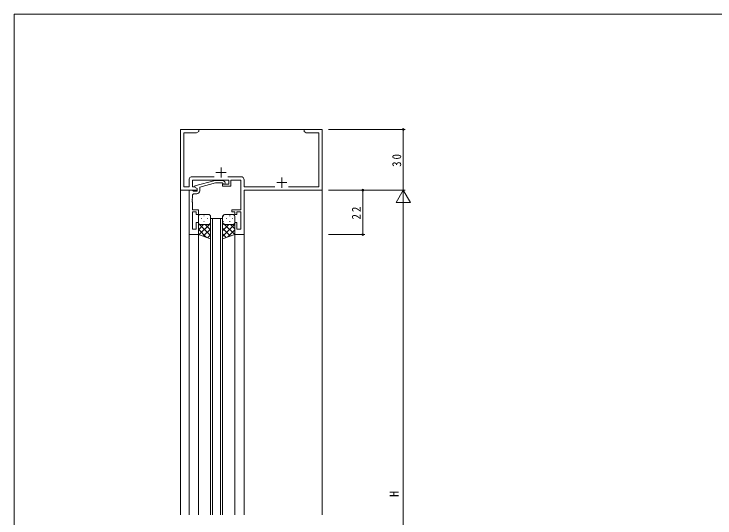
# Model space of a CAD drawing. Units: millimetres on the paper. Extents: x -420 to 373, y -297 to 267.
# Drawn here: x -417.7 to -71.5, y 15.4 to 264.4 of the extents above; entities that cross this region are included whole.
import ezdxf
from ezdxf.enums import TextEntityAlignment as Align

# ---------------------------------------------------------------- set-up
doc = ezdxf.new("R2010")
doc.units = ezdxf.units.MM
for name, color, linetype, lineweight in [('0-1_YKK_ZWAK', 7, 'Continuous', 9), ('0-3_YKK_11', 7, 'Continuous', 9), ('0-4_YKK_12', 2, 'Continuous', 9), ('0-5_YKK_13', 4, 'Continuous', 9), ('0-7_YKK_D', 6, 'Continuous', 9)]:
    doc.layers.add(name, color=color, linetype=linetype, lineweight=lineweight)
doc.styles.add('ＭＳ ゴシック', font='')
doc.styles.get('ＭＳ ゴシック').set_extended_font_data('MS Gothic')

msp = doc.modelspace()

# ---------------------------------------------------------------- linework, layer by layer
at = {"layer": '0-1_YKK_ZWAK'}
for p in [(-417.7, -260.6), (352.3, 264.4)]:
    msp.add_line(p, (-417.7, 264.4), dxfattribs=at)
at = {"layer": '0-3_YKK_11'}
for p, q in [((-335.473, 207.384), (-326.473, 207.384)), ((-335.473, 177.384), (-335.473, 207.384)), ((-333.843, 205.754), (-333.843, 179.014)), ((-327.564, 205.754), (-333.843, 205.754)), ((-326.473, 206.384), (-327.564, 205.754)), ((-326.473, 207.384), (-326.473, 206.384)), ((-274.473, 207.384), (-270.931, 207.384)), ((-274.473, 206.384), (-274.473, 207.384)), ((-273.382, 205.754), (-274.473, 206.384)), ((-267.103, 205.754), (-273.382, 205.754)), ((-270.931, 207.384), (-270.748, 207.264)), ((-270.748, 207.264), (-270.198, 207.264)), ((-270.198, 207.264), (-270.015, 207.384)), ((-270.015, 207.384), (-269.931, 207.384)), ((-269.931, 207.384), (-269.748, 207.264)), ((-269.748, 207.264), (-269.198, 207.264)), ((-269.198, 207.264), (-269.015, 207.384)), ((-269.015, 207.384), (-265.473, 207.384)), ((-267.103, 179.014), (-267.103, 205.754)), ((-265.473, 207.384), (-265.473, 177.384)), ((-315.473, 188.584), (-315.473, 183.584)), ((-329.673, 184.014), (-318.823, 184.014)), ((-317.973, 186.084), (-312.973, 186.084)), ((-312.123, 184.014), (-305.673, 184.014)), ((-285.473, 183.584), (-285.473, 178.584)), ((-331.273, 179.014), (-331.273, 182.415)), ((-329.643, 182.384), (-329.643, 179.014)), ((-311.573, 182.384), (-329.643, 182.384)), ((-318.37, 182.184), (-328.473, 179.477)), ((-325.973, 178.905), (-318.212, 180.984)), ((-314.424, 182.184), (-318.37, 182.184)), ((-318.212, 180.984), (-314.921, 180.984)), ((-314.921, 180.984), (-314.497, 180.56)), ((-314.773, 180.384), (-311.573, 180.384)), ((-314.773, 179.384), (-314.773, 180.384)), ((-313.649, 181.409), (-314.424, 182.184)), ((-311.573, 180.384), (-311.573, 182.384)), ((-310.573, 182.384), (-310.573, 179.384)), ((-305.703, 182.384), (-310.573, 182.384)), ((-305.703, 167.584), (-305.703, 182.384)), ((-304.073, 182.415), (-304.073, 179.014)), ((-287.973, 181.084), (-282.973, 181.084)), ((-327.273, 177.384), (-335.473, 177.384)), ((-333.843, 179.014), (-331.273, 179.014)), ((-329.573, 177.384), (-331.273, 177.384)), ((-331.273, 177.384), (-331.273, 155.384)), ((-329.643, 179.014), (-328.711, 179.014)), ((-329.273, 177.084), (-329.573, 177.384)), ((-329.073, 176.884), (-329.273, 177.084)), ((-327.273, 176.884), (-329.073, 176.884)), ((-328.711, 179.014), (-327.273, 178.184)), ((-328.473, 179.477), (-328.473, 178.877)), ((-328.473, 178.877), (-327.273, 178.184)), ((-327.273, 178.184), (-327.273, 177.384)), ((-327.273, 178.184), (-327.273, 176.884)), ((-325.973, 177.084), (-325.973, 178.905)), ((-310.573, 179.384), (-314.773, 179.384)), ((-304.073, 179.014), (-288.823, 179.014)), ((-304.073, 177.384), (-304.073, 155.384)), ((-265.473, 177.384), (-304.073, 177.384)), ((-282.123, 179.014), (-267.103, 179.014)), ((-329.763, 173.159), (-329.643, 173.343)), ((-329.763, 172.609), (-329.763, 173.159)), ((-329.643, 173.343), (-329.643, 174.584)), ((-328.643, 175.584), (-327.473, 175.584)), ((-329.643, 172.426), (-329.763, 172.609)), ((-329.763, 172.159), (-329.643, 172.343)), ((-329.763, 171.609), (-329.763, 172.159)), ((-329.643, 171.426), (-329.763, 171.609)), ((-329.643, 172.343), (-329.643, 172.426)), ((-329.643, 167.584), (-329.643, 171.426)), ((-326.673, 167.584), (-329.643, 167.584)), ((-329.643, 166.584), (-327.673, 166.584)), ((-329.643, 158.084), (-329.643, 166.584)), ((-327.673, 166.584), (-327.673, 165.384)), ((-326.673, 165.384), (-326.673, 167.584)), ((-310.173, 167.584), (-305.703, 167.584)), ((-310.173, 166.584), (-310.173, 167.584)), ((-308.673, 166.584), (-310.173, 166.584)), ((-308.673, 165.384), (-308.673, 166.584)), ((-307.673, 166.584), (-307.673, 165.384)), ((-305.703, 166.584), (-307.673, 166.584)), ((-305.703, 158.084), (-305.703, 166.584)), ((-327.673, 165.384), (-326.673, 165.384)), ((-307.673, 165.384), (-308.673, 165.384)), ((-327.673, 161.384), (-327.673, 158.084)), ((-326.673, 161.384), (-327.673, 161.384)), ((-326.673, 155.384), (-326.673, 161.384)), ((-308.673, 161.384), (-307.673, 161.384)), ((-308.673, 155.384), (-308.673, 161.384)), ((-307.673, 161.384), (-307.673, 158.084)), ((-327.673, 158.084), (-329.643, 158.084)), ((-307.673, 158.084), (-305.703, 158.084)), ((-331.273, 155.384), (-326.673, 155.384)), ((-304.073, 155.384), (-308.673, 155.384))]:
    msp.add_line(p, q, dxfattribs=at)
for centre, radius, start, end in [((-329.673, 182.415), 1.6, 90, 179.99998), ((-305.673, 182.415), 1.6, 0, 89.99998), ((-314.073, 180.984), 0.6, 224.99998, 45), ((-327.473, 177.084), 1.5, 270, 359.99998), ((-328.643, 174.584), 1, 90, 179.99998)]:
    msp.add_arc(centre, radius, start, end, dxfattribs=at)
at = {"layer": '0-4_YKK_12'}
for p, q in [((-335.473, 207.384), (-335.473, 16.884)), ((-335.473, 207.384), (-265.473, 207.384)), ((-265.473, 207.384), (-265.473, 193.684)), ((-265.473, 192.085), (-265.473, 16.884)), ((-320.673, 163.384), (-320.673, 16.884)), ((-320.673, 163.384), (-314.673, 163.384)), ((-319.673, 163.384), (-319.673, 16.884)), ((-315.673, 163.384), (-315.673, 16.884)), ((-314.673, 163.384), (-314.673, 16.884)), ((-326.673, 155.884), (-326.673, 16.884)), ((-331.273, 155.684), (-331.273, 16.884)), ((-308.673, 155.684), (-308.673, 16.884)), ((-304.073, 155.684), (-304.073, 16.884))]:
    msp.add_line(p, q, dxfattribs=at)
at = {"layer": '0-5_YKK_13'}
for p, q in [((-326.673, 164.384), (-326.673, 161.384)), ((-321.673, 165.384), (-325.673, 165.384)), ((-325.353, 163.304), (-325.153, 163.304)), ((-323.938, 164.719), (-323.738, 164.719)), ((-322.323, 163.304), (-322.123, 163.304)), ((-320.908, 164.719), (-320.731, 164.719)), ((-320.673, 161.384), (-320.673, 164.384)), ((-314.673, 161.384), (-314.673, 164.384)), ((-314.038, 164.719), (-314.215, 164.719)), ((-313.273, 165.384), (-309.673, 165.384)), ((-312.623, 163.304), (-312.823, 163.304)), ((-311.008, 164.719), (-311.208, 164.719)), ((-309.593, 163.304), (-309.793, 163.304)), ((-308.673, 164.384), (-308.673, 161.384)), ((-326.673, 155.384), (-326.673, 161.384)), ((-326.673, 160.916), (-320.673, 154.916)), ((-326.488, 160.806), (-326.673, 160.621)), ((-324.081, 160.384), (-326.673, 157.793)), ((-320.673, 160.964), (-326.358, 155.279)), ((-325.673, 160.384), (-321.673, 160.384)), ((-325.673, 160.384), (-321.673, 160.384)), ((-325.353, 160.474), (-325.153, 160.474)), ((-323.938, 161.889), (-323.738, 161.889)), ((-323.313, 160.384), (-320.673, 157.745)), ((-322.323, 160.474), (-322.123, 160.474)), ((-320.908, 161.889), (-320.708, 161.889)), ((-320.878, 160.778), (-320.673, 160.573)), ((-320.673, 161.384), (-320.673, 153.384)), ((-314.673, 161.384), (-314.673, 153.384)), ((-314.673, 161.364), (-314.664, 161.355)), ((-314.176, 160.67), (-314.673, 160.173)), ((-308.673, 160.516), (-314.673, 154.516)), ((-311.633, 160.384), (-314.673, 157.345)), ((-314.038, 161.889), (-314.238, 161.889)), ((-313.762, 160.453), (-308.688, 155.379)), ((-309.673, 160.384), (-313.273, 160.384)), ((-309.673, 160.384), (-313.273, 160.384)), ((-312.623, 160.474), (-312.823, 160.474)), ((-311.008, 161.889), (-311.208, 161.889)), ((-310.865, 160.384), (-308.673, 158.193)), ((-309.593, 160.474), (-309.793, 160.474)), ((-308.723, 161.071), (-308.673, 161.021)), ((-308.673, 155.384), (-308.673, 161.384)), ((-326.673, 158.088), (-322.618, 154.033)), ((-320.673, 158.136), (-324.237, 154.572)), ((-314.673, 158.536), (-310.809, 154.672)), ((-308.673, 157.688), (-312.128, 154.233)), ((-320.673, 153.384), (-326.673, 155.384)), ((-320.673, 155.307), (-322.115, 153.865)), ((-314.673, 155.707), (-312.931, 153.965)), ((-314.673, 153.384), (-308.673, 155.384))]:
    msp.add_line(p, q, dxfattribs=at)
for centre, radius, start, end in [((-325.673, 164.384), 1, 90.00009, 180.00009), ((-321.673, 164.384), 1, 0.00009, 90.00009), ((-313.324, 163.976), 1.41, 87.93208, 163.1431), ((-309.673, 164.384), 1, 359.99989, 89.99989), ((-325.673, 161.384), 1, 180.00009, 270.00009), ((-325.673, 161.384), 1, 180.00009, 270.00009), ((-321.673, 161.384), 1, 270.00009, 0.00009), ((-321.673, 161.384), 1, 270.00009, 0.00009), ((-313.324, 161.793), 1.41, 196.85672, 272.06775), ((-313.324, 161.793), 1.41, 196.85672, 272.06775), ((-309.673, 161.384), 1, 269.99989, 359.99989), ((-309.673, 161.384), 1, 269.99989, 359.99989)]:
    msp.add_arc(centre, radius, start, end, dxfattribs=at)
at = {"layer": '0-7_YKK_D'}
for p, q in [((-262.473, 207.384), (-224.473, 207.384)), ((-225.473, 207.384), (-225.473, 177.384)), ((-262.473, 177.384), (-244.473, 177.384)), ((-262.473, 177.384), (-224.473, 177.384)), ((-262.473, 177.384), (-224.473, 177.384)), ((-245.473, 155.385), (-245.473, 177.384)), ((-225.473, 177.384), (-228.973, 171.322)), ((-225.473, 177.384), (-225.473, 165.26)), ((-225.473, 177.384), (-221.973, 171.322)), ((-228.973, 171.322), (-221.973, 171.322)), ((-225.473, 170.384), (-225.473, -115.616)), ((-262.473, 155.385), (-244.473, 155.385))]:
    msp.add_line(p, q, dxfattribs=at)
for centre in [(-225.473, 207.384), (-245.473, 177.384), (-245.473, 155.385)]:
    msp.add_circle(centre, 0.425, dxfattribs=at)

# ---------------------------------------------------------------- texts
at = {"layer": '0-7_YKK_D', "color": 3, "style": 'ＭＳ ゴシック'}
msp.add_text('H', height=4.399, rotation=90, dxfattribs=at).set_placement((-226.473, 25.784), align=Align.BOTTOM_LEFT)
at = {"layer": '0-7_YKK_D', "color": 3, "char_height": 4.399, "attachment_point": 7, "rotation": 90, "style": 'ＭＳ ゴシック'}
for s, insert in [('\\T1.36;\\W0.9;30', (-226.473, 188.864)), ('\\T1.36;\\W0.9;22', (-246.473, 162.865))]:
    msp.add_mtext(s, dxfattribs=dict(at, insert=insert))

doc.saveas('drawing.dxf')
